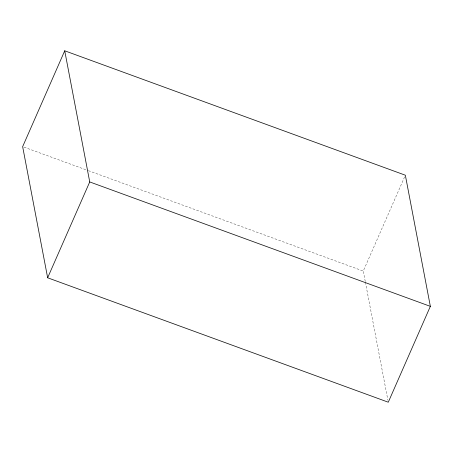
<?xml version="1.0" encoding="UTF-8"?>
<svg xmlns="http://www.w3.org/2000/svg" width="453" height="453" viewBox="0 0 453 453"><rect width="100%" height="100%" fill="white"/><g stroke="black" fill="none" stroke-linecap="round" stroke-linejoin="round"><path stroke-width="0.34" stroke-dasharray="2.27 1.7" d="M365.254 281.472L363.272 271.064L404.778 176.511M23.981 147.129L87.718 170.413M88.386 170.656L363.272 271.064M365.39 282.168L387.876 400.124"/><path stroke-width="0.68" d="M64.722 50.793L22.65 146.647L47.65 277.785L388.278 402.207L430.35 306.353L405.35 175.215L64.722 50.793L89.728 181.936L47.65 277.785M89.728 181.936L430.35 306.353"/></g></svg>
